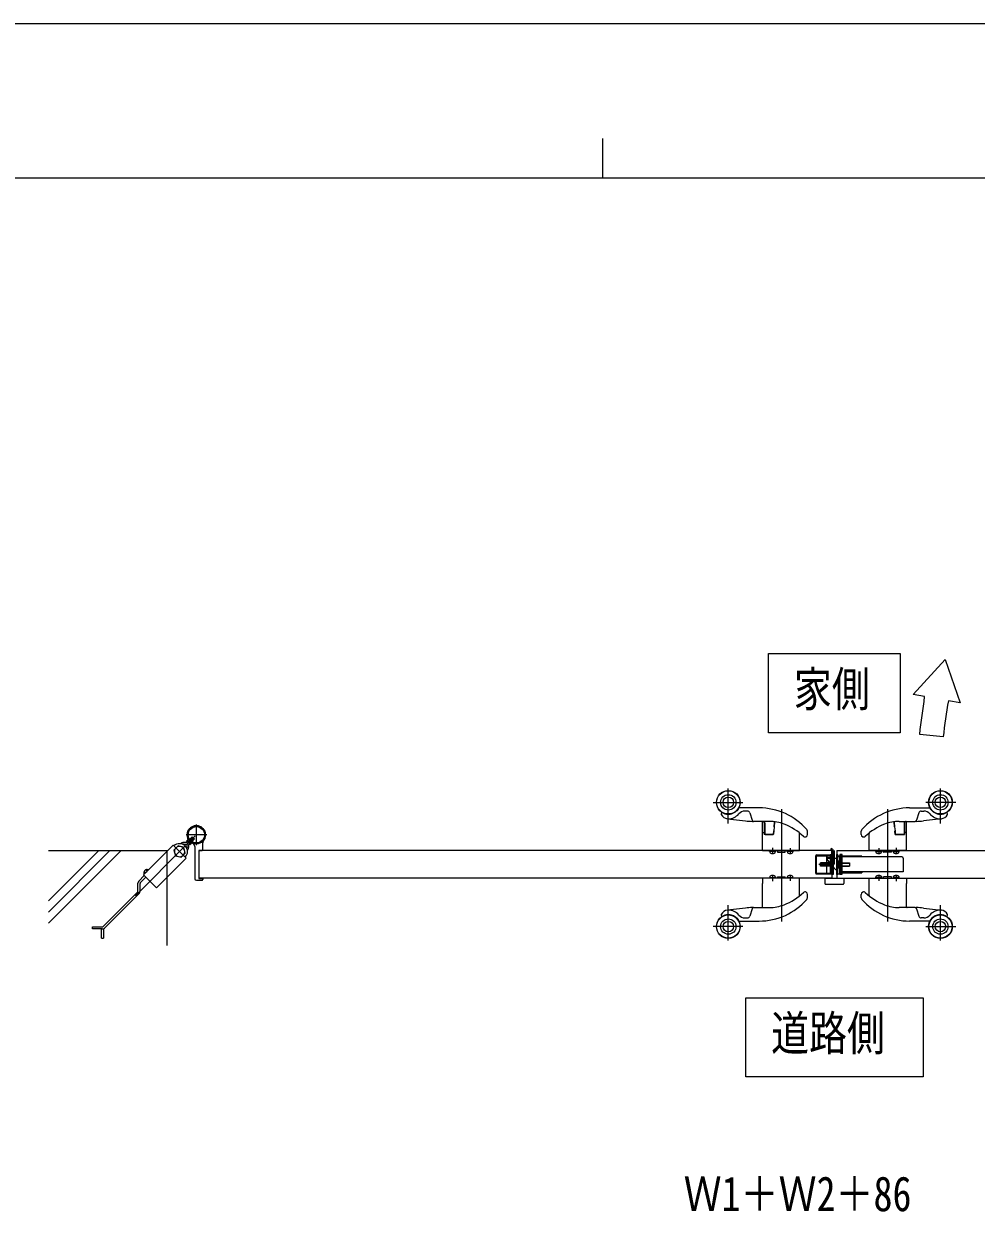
# Model space of a CAD drawing. Units: millimetres, scale not verified. Extents: x -4205 to 4205, y -2970 to 2970.
# Drawn here: x -736 to 467, y 1460 to 2970 of the extents above; entities that cross this region are included whole.
import ezdxf
from ezdxf.enums import TextEntityAlignment as Align

# ---------------------------------------------------------------- set-up
doc = ezdxf.new("R2010")
doc.units = ezdxf.units.MM
doc.header["$LTSCALE"] = 12
for name, color, linetype in [('0-2_USER1', 3, 'Continuous'), ('0-3_YKK_12', 2, 'Continuous'), ('0-4_YKK_A1', 4, 'Continuous'), ('0-5_YKK_D', 6, 'Continuous'), ('0-6_YKK_ZWAK', 7, 'Continuous')]:
    doc.layers.add(name, color=color, linetype=linetype)
doc.styles.add('ＭＳ ゴシック', font='')
doc.styles.get('ＭＳ ゴシック').set_extended_font_data('MS Gothic')

msp = doc.modelspace()

# ---------------------------------------------------------------- linework, layer by layer
at = {"layer": '0-2_USER1'}
for points in [[(204.82, 2074.08), (204.82, 2174.08), (371.22, 2174.08), (371.22, 2074.08)], [(176.02, 1639.08), (176.02, 1739.08), (400.02, 1739.08), (400.02, 1639.08)]]:
    msp.add_lwpolyline(points, close=True, dxfattribs=at)
at = {"layer": '0-3_YKK_12'}
for p, q in [((288.02, 1908), (288.02, 1925)), ((287.82, 1907.5), (268.3, 1907.5))]:
    msp.add_line(p, q, dxfattribs=at)
at = {"layer": '0-4_YKK_A1'}
for p, q in [((427.96, 2166.7), (387.74, 2122.18)), ((427.96, 2166.7), (446.83, 2111.76)), ((402.09, 2119.65), (387.74, 2122.18)), ((446.83, 2111.76), (432.06, 2114.37)), ((425.62, 2068.79), (395.79, 2071.96)), ((154.02, 1959.12), (154.02, 2003.6)), ((422.02, 1959.12), (422.02, 2003.6)), ((134.72, 1986), (172.32, 1986)), ((193.02, 1979), (168.16, 1979)), ((383.02, 1979), (407.88, 1979)), ((441.32, 1986), (403.72, 1986)), ((152.83, 1965.27), (175.56, 1962.54)), ((178.3, 1975), (174.93, 1975)), ((181.17, 1972.88), (184.09, 1963.41)), ((221.02, 1977.4), (221.02, 1835.54)), ((355.02, 1977.4), (355.02, 1835.54)), ((394.87, 1972.88), (391.95, 1963.41)), ((397.74, 1975), (401.11, 1975)), ((423.21, 1965.27), (400.48, 1962.54)), ((-517.98, 1932), (-517.98, 1958)), ((184.51, 1962), (185.98, 1962)), ((206.02, 1962), (185.98, 1962)), ((197.02, 1948), (197.02, 1961)), ((197.02, 1925), (197.02, 1948)), ((197.02, 1948), (199.52, 1948)), ((199.52, 1960.5), (199.52, 1948)), ((199.52, 1948), (199.52, 1945.3)), ((200.02, 1960), (200.02, 1958.23)), ((211.02, 1945.3), (211.43, 1950.01)), ((211.4, 1949.86), (211.06, 1945.96)), ((211.86, 1955.14), (211.4, 1949.86)), ((212.39, 1961.17), (211.86, 1955.14)), ((211.87, 1954.99), (212.4, 1961.06)), ((212.41, 1961.31), (212.42, 1961.31)), ((254.02, 1945.26), (254.02, 1949.65)), ((322.02, 1945.26), (322.02, 1949.65)), ((363.63, 1961.31), (363.62, 1961.31)), ((364.17, 1954.99), (363.64, 1961.06)), ((363.65, 1961.17), (364.18, 1955.14)), ((364.18, 1955.14), (364.64, 1949.86)), ((365.02, 1945.3), (364.61, 1950.01)), ((364.64, 1949.86), (364.98, 1945.96)), ((370.02, 1962), (390.06, 1962)), ((376.02, 1960), (376.02, 1958.23)), ((376.52, 1960.5), (376.52, 1948)), ((376.52, 1948), (376.52, 1945.3)), ((379.02, 1948), (376.52, 1948)), ((379.02, 1948), (379.02, 1961)), ((379.02, 1925), (379.02, 1948)), ((391.52, 1962), (390.06, 1962)), ((-530.63, 1935.18), (-534.22, 1935.18)), ((-534.22, 1933.18), (-530.38, 1933.18)), ((-504.98, 1945), (-530.98, 1945)), ((-530.63, 1935.18), (-529.21, 1936.6)), ((-529.8, 1928.76), (-529.8, 1932.6)), ((-529.53, 1933.45), (-519.47, 1943.51)), ((-529.39, 1933.59), (-524.73, 1938.25)), ((-528.23, 1938.99), (-527.95, 1939.27)), ((-527.8, 1932.35), (-526.38, 1933.77)), ((-527.8, 1932.35), (-527.8, 1928.76)), ((-526.3, 1938.58), (-527.06, 1937.82)), ((-526.82, 1933.33), (-526.11, 1932.63)), ((-526.7, 1939.11), (-523.28, 1942.53)), ((-522.82, 1942.06), (-526.3, 1938.58)), ((-526.11, 1932.63), (-525.2, 1933.54)), ((-524.4, 1936.68), (-525.16, 1935.92)), ((-520.92, 1940.16), (-524.4, 1936.68)), ((-523.99, 1934.75), (-523.71, 1935.03)), ((-520.46, 1939.7), (-523.87, 1936.29)), ((-523.28, 1942.53), (-520.46, 1939.7)), ((-509.98, 1925.8), (-509.98, 1934.84)), ((211.02, 1945.3), (199.52, 1945.3)), ((200.52, 1945.5), (210.56, 1945.5)), ((244.02, 1925), (244.02, 1946.81)), ((332.02, 1925), (332.02, 1946.81)), ((365.02, 1945.3), (376.52, 1945.3)), ((375.52, 1945.5), (365.48, 1945.5)), ((-704.98, 1925), (-554.98, 1925)), ((-641.41, 1925), (-704.98, 1861.43)), ((-627.27, 1925), (-704.98, 1847.29)), ((-613.13, 1925), (-704.98, 1833.15)), ((-532.48, 1930.5), (-595.07, 1867.91)), ((-554.98, 1805), (-554.98, 1925)), ((-546.26, 1930.86), (-547.4, 1931.99)), ((-541.14, 1931.04), (-546.44, 1925.73)), ((-546.44, 1925.73), (-544.5, 1918.48)), ((-545.91, 1930.5), (-532.48, 1917.07)), ((-544.5, 1918.48), (-537.25, 1916.54)), ((-533.89, 1929.09), (-541.14, 1931.04)), ((-537.25, 1916.54), (-531.94, 1921.84)), ((-531.94, 1921.84), (-533.89, 1929.09)), ((-519.98, 1930.06), (-519.98, 1889.5)), ((-514.98, 1925), (-514.98, 1890)), ((-514.68, 1925.3), (-510.48, 1925.3)), ((197.02, 1925), (244.02, 1925)), ((206.52, 1924), (206.62, 1922.88)), ((210.02, 1928.47), (210.02, 1920.43)), ((213.42, 1922.88), (213.52, 1924)), ((216.02, 1925), (216.02, 1923.3)), ((216.32, 1923), (225.72, 1923)), ((226.02, 1923.3), (226.02, 1925)), ((228.22, 1924), (228.22, 1925)), ((235.82, 1924), (228.22, 1924)), ((228.52, 1924), (228.62, 1922.88)), ((232.02, 1928.03), (232.02, 1920.43)), ((235.42, 1922.88), (235.52, 1924)), ((235.82, 1925), (235.82, 1924)), ((264.52, 1896.5), (264.52, 1918.5)), ((264.52, 1918.5), (285.02, 1918.5)), ((265.52, 1919.5), (284.02, 1919.5)), ((265.52, 1896.5), (265.52, 1918.5)), ((278.02, 1919), (278.02, 1896)), ((278.52, 1919.5), (282.52, 1919.5)), ((284.02, 1919.5), (282.52, 1919.5)), ((282.52, 1919.5), (284.02, 1919.5)), ((282.52, 1919.5), (282.52, 1895.5)), ((284.02, 1926), (284.02, 1927.5)), ((284.02, 1895.5), (284.02, 1919.5)), ((284.02, 1917.9), (284.02, 1919.5)), ((284.02, 1916.92), (284.02, 1917.9)), ((284.02, 1917.08), (284.02, 1895.5)), ((285.02, 1925), (285.02, 1890)), ((285.02, 1918), (285.02, 1925)), ((285.02, 1896.5), (285.02, 1918.5)), ((291.02, 1925), (291.02, 1890)), ((291.02, 1920), (292.52, 1920)), ((291.02, 1895), (291.02, 1920)), ((292.52, 1895), (292.52, 1920)), ((295.02, 1918), (292.52, 1918)), ((295.02, 1919.9), (295.02, 1895.1)), ((296.02, 1919.9), (295.02, 1919.9)), ((296.02, 1895.1), (296.02, 1919.9)), ((322.52, 1918), (298.02, 1918)), ((322.52, 1917), (322.52, 1918)), ((379.02, 1925), (332.02, 1925)), ((340.22, 1925), (340.22, 1924)), ((340.22, 1924), (347.82, 1924)), ((340.62, 1922.88), (340.52, 1924)), ((344.02, 1928.03), (344.02, 1920.43)), ((347.52, 1924), (347.42, 1922.88)), ((347.82, 1924), (347.82, 1925)), ((350.02, 1923.3), (350.02, 1925)), ((359.72, 1923), (350.32, 1923)), ((360.02, 1925), (360.02, 1923.3)), ((362.62, 1922.88), (362.52, 1924)), ((366.02, 1928.47), (366.02, 1920.43)), ((369.52, 1924), (369.42, 1922.88)), ((-530.99, 1915.58), (-532.12, 1916.72)), ((270.52, 1905.5), (270.52, 1909.5)), ((285.02, 1909.5), (270.52, 1909.5)), ((285.02, 1909.12), (270.52, 1909.12)), ((285.02, 1905.88), (270.52, 1905.88)), ((285.02, 1905.5), (270.52, 1905.5)), ((278.52, 1916.5), (285.02, 1916.5)), ((291.02, 1915), (279.52, 1915)), ((281.52, 1910.38), (286.02, 1905.13)), ((284.02, 1911), (285.02, 1911)), ((285.02, 1904), (284.02, 1904)), ((285.02, 1895), (285.02, 1916.5)), ((285.02, 1904.7), (285.02, 1910.3)), ((286.22, 1903.5), (285.02, 1904.7)), ((286.02, 1905.13), (289.36, 1901.22)), ((286.22, 1911.5), (286.22, 1903.5)), ((286.52, 1903.5), (286.22, 1903.5)), ((286.52, 1911.5), (286.52, 1903.5)), ((286.52, 1903.5), (286.52, 1911.5)), ((291.32, 1911.5), (291.02, 1911.5)), ((291.32, 1903.5), (291.02, 1903.5)), ((291.32, 1911.5), (291.32, 1903.5)), ((293.32, 1909.5), (291.32, 1911.5)), ((293.32, 1905.5), (291.32, 1903.5)), ((295.02, 1917), (292.52, 1917)), ((298.02, 1909.5), (293.32, 1909.5)), ((293.32, 1909.5), (293.32, 1905.5)), ((293.32, 1909.1), (298.02, 1909.1)), ((293.32, 1905.9), (298.02, 1905.9)), ((298.02, 1905.5), (293.32, 1905.5)), ((295.02, 1912.5), (294.12, 1912.5)), ((294.12, 1902.5), (294.12, 1912.5)), ((294.12, 1902.5), (295.02, 1902.5)), ((295.02, 1912.5), (295.02, 1917)), ((295.02, 1895.3), (295.02, 1902.5)), ((373.42, 1917), (298.02, 1917)), ((298.02, 1909.5), (307.02, 1909.5)), ((298.02, 1909.1), (307.02, 1909.1)), ((298.02, 1905.9), (307.02, 1905.9)), ((298.02, 1905.5), (307.02, 1905.5)), ((307.02, 1909.5), (307.02, 1905.5)), ((-590.61, 1886.51), (-583.74, 1893.38)), ((-588.6, 1884.85), (-581.9, 1891.54)), ((-584.23, 1898.11), (-582.4, 1897.48)), ((-583.81, 1895.57), (-584.08, 1896.03)), ((-582.75, 1896.63), (-583.81, 1895.57)), ((-579.92, 1899.46), (-582.75, 1896.63)), ((-582.4, 1897.48), (-581.15, 1897.86)), ((-581.4, 1900.94), (-580.77, 1899.11)), ((-580.77, 1899.11), (-581.15, 1897.86)), ((-579.92, 1899.46), (-578.86, 1900.52)), ((-578.86, 1900.52), (-579.32, 1900.79)), ((-517.98, 1887.5), (-510.98, 1887.5)), ((285.02, 1890), (-514.98, 1890)), ((-514.68, 1889.7), (-510.48, 1889.7)), ((-509.98, 1889.2), (-509.98, 1888.5)), ((197.02, 1890), (197.02, 1887)), ((244.02, 1890), (197.02, 1890)), ((197.02, 1887), (197.02, 1883.5)), ((206.22, 1890), (206.22, 1891)), ((206.22, 1891), (213.82, 1891)), ((206.62, 1892.12), (206.52, 1891)), ((210.02, 1894.57), (210.02, 1886.53)), ((213.52, 1891), (213.42, 1892.12)), ((213.82, 1891), (213.82, 1890)), ((216.02, 1890), (216.02, 1891.7)), ((216.32, 1892), (225.72, 1892)), ((226.02, 1890), (226.02, 1891.7)), ((228.62, 1892.12), (228.52, 1891)), ((232.02, 1894.57), (232.02, 1886.97)), ((235.52, 1891), (235.42, 1892.12)), ((244.02, 1868.19), (244.02, 1890)), ((264.52, 1896.5), (285.02, 1896.5)), ((265.52, 1895.5), (284.02, 1895.5)), ((276.02, 1890), (276.02, 1883.5)), ((276.02, 1890), (300.02, 1890)), ((282.52, 1895.5), (278.52, 1895.5)), ((282.52, 1895.5), (284.02, 1895.5)), ((282.52, 1895.5), (284.02, 1895.5)), ((292.52, 1895), (291.02, 1895)), ((291.02, 1890), (1091.02, 1890)), ((295.02, 1895.1), (296.02, 1895.1)), ((375.02, 1898), (298.02, 1898)), ((298.02, 1897), (322.52, 1897)), ((300.02, 1890), (300.02, 1883.5)), ((322.52, 1898), (322.52, 1897)), ((332.02, 1890), (379.02, 1890)), ((332.02, 1868.19), (332.02, 1890)), ((340.52, 1891), (340.62, 1892.12)), ((344.02, 1894.57), (344.02, 1886.97)), ((347.42, 1892.12), (347.52, 1891)), ((350.02, 1890), (350.02, 1891.7)), ((359.72, 1892), (350.32, 1892)), ((360.02, 1890), (360.02, 1891.7)), ((362.22, 1891), (362.22, 1890)), ((369.82, 1891), (362.22, 1891)), ((362.52, 1891), (362.62, 1892.12)), ((366.02, 1894.57), (366.02, 1886.53)), ((369.42, 1892.12), (369.52, 1891)), ((369.82, 1890), (369.82, 1891)), ((379.02, 1890), (379.02, 1887)), ((379.02, 1887), (379.02, 1883.5)), ((-635.64, 1829.18), (-592.37, 1872.45)), ((-591.79, 1873.86), (-591.79, 1883.68)), ((-589.19, 1873.61), (-589.19, 1883.43)), ((197.02, 1853.5), (197.02, 1883.5)), ((277.02, 1882.5), (299.02, 1882.5)), ((379.02, 1853.5), (379.02, 1883.5)), ((-633.98, 1827.17), (-590.36, 1870.78)), ((254.02, 1865.35), (254.02, 1869.74)), ((322.02, 1865.35), (322.02, 1869.74)), ((175.56, 1852.46), (152.83, 1849.73)), ((154.02, 1811.4), (154.02, 1855.88)), ((184.09, 1851.59), (181.17, 1842.12)), ((185.98, 1853), (184.51, 1853)), ((185.98, 1853), (206.02, 1853)), ((390.06, 1853), (370.02, 1853)), ((390.06, 1853), (391.52, 1853)), ((391.95, 1851.59), (394.87, 1842.12)), ((400.48, 1852.46), (423.21, 1849.73)), ((422.02, 1811.4), (422.02, 1855.88)), ((-649.29, 1828.59), (-637.05, 1828.59)), ((-649.29, 1825.99), (-649.29, 1828.59)), ((172.32, 1829), (134.72, 1829)), ((168.16, 1836), (193.02, 1836)), ((174.93, 1840), (178.3, 1840)), ((407.88, 1836), (383.02, 1836)), ((401.11, 1840), (397.74, 1840)), ((403.72, 1829), (441.32, 1829)), ((-636.8, 1825.99), (-649.29, 1825.99)), ((-637.75, 1814.45), (-637.75, 1825.99)), ((-637.75, 1814.45), (-635.15, 1814.45)), ((-635.15, 1826.35), (-635.15, 1814.45))]:
    msp.add_line(p, q, dxfattribs=at)
for points in [[(200.02, 1958.23), (200.02, 1948.8), (200.02, 1946)], [(376.02, 1958.23), (376.02, 1948.8), (376.02, 1946)], [(-529.65, 1936.16), (-530.35, 1936.87), (-529.44, 1937.78)], [(-527.53, 1938.28), (-528.59, 1939.34), (-529.31, 1938.08)], [(-529.26, 1936.69), (-527.21, 1937.4), (-525.97, 1937.02)], [(-523.87, 1936.29), (-524.7, 1935.45), (-527.53, 1938.28), (-526.7, 1939.11)], [(-526.29, 1933.72), (-525.58, 1935.77), (-525.97, 1937.02)], [(-524.7, 1935.45), (-523.64, 1934.39), (-524.9, 1933.67)], [(-547.4, 1931.99), (-554.98, 1924.4), (-584.87, 1894.51), (-568.47, 1878.11)], [(285.02, 1925), (-514.98, 1925), (-514.98, 1890)], [(213.82, 1925), (213.82, 1924), (206.22, 1924), (206.22, 1925)], [(285.02, 1916.5), (285.02, 1918), (278.52, 1918), (278.52, 1916.5)], [(286.52, 1925), (286.52, 1895), (285.02, 1895)], [(291.02, 1925), (1091.02, 1925), (1091.02, 1890)], [(297.02, 1895.1), (298.02, 1895.1), (298.02, 1919.9), (297.02, 1919.9), (296.02, 1919.9)], [(296.02, 1895.1), (297.02, 1895.1), (297.02, 1919.9)], [(362.22, 1925), (362.22, 1924), (369.82, 1924), (369.82, 1925)], [(-568.47, 1878.11), (-554.98, 1891.6), (-530.99, 1915.58)], [(279.02, 1914.5), (279.02, 1913.3), (281.52, 1910.38)], [(286.52, 1911.5), (286.22, 1911.5), (285.02, 1910.3)], [(375.02, 1915.4), (375.02, 1899.6), (375.02, 1898)], [(228.22, 1890), (228.22, 1891), (235.82, 1891), (235.82, 1890)], [(295.02, 1895.3), (293.82, 1895.3), (292.52, 1895.3)], [(347.82, 1890), (347.82, 1891), (340.22, 1891), (340.22, 1890)]]:
    msp.add_lwpolyline(points, dxfattribs=at)
for centre, radius in [((154.02, 1986), 15), ((154.02, 1986), 14.7), ((154.02, 1986), 9.71), ((154.02, 1986), 6.62), ((422.02, 1986), 15), ((422.02, 1986), 14.7), ((422.02, 1986), 9.71), ((422.02, 1986), 6.62), ((-517.98, 1945), 11.5), ((-517.98, 1945), 10.35), ((154.02, 1829), 15), ((154.02, 1829), 14.7), ((422.02, 1829), 15), ((422.02, 1829), 14.7), ((154.02, 1829), 9.71), ((154.02, 1829), 6.62), ((422.02, 1829), 9.71), ((422.02, 1829), 6.62)]:
    msp.add_circle(centre, radius, dxfattribs=at)
for centre, radius, start, end in [((-7599, 3151.55), 8067.36, 352.30953, 352.65116), ((1095.12, 1997.47), 673.28, 170.00114, 173.91932), ((154.02, 1986), 15, 242.67786, 328.99194), ((168.16, 1977.5), 1.5, 90.00099, 148.99194), ((193.02, 1899), 80, 41.1281, 89.99959), ((383.02, 1899), 80, 90.00041, 138.8719), ((407.88, 1977.5), 1.5, 31.00806, 89.99901), ((422.02, 1986), 15, 211.00806, 297.32214), ((146.45, 1971.34), 1.5, 62.67786, 207.00257), ((154.02, 1975.2), 10, 207.00257, 263.14008), ((154.02, 1986), 15, 261.17985, 278.82015), ((154.02, 1975.2), 10, 263.14008, 270), ((154.02, 1982.4), 17.2, 270, 320.22969), ((174.93, 1965), 10, 90, 140.22969), ((184.51, 2037), 75, 263.14008, 270), ((178.3, 1972), 3, 17.10292, 90), ((186, 1964), 2, 197.10292, 210), ((186, 1964), 2, 210, 270), ((390.04, 1964), 2, 270, 330), ((391.52, 2037), 75, 270, 276.85992), ((390.04, 1964), 2, 330, 342.89708), ((397.74, 1972), 3, 90, 162.89708), ((401.11, 1965), 10, 39.77031, 90), ((422.02, 1982.4), 17.2, 219.77031, 270), ((422.02, 1986), 15, 261.17985, 278.82015), ((422.02, 1975.2), 10, 270, 276.85992), ((422.02, 1975.2), 10, 276.85992, 332.99743), ((429.59, 1971.34), 1.5, 332.99743, 117.32214), ((-517.98, 1945), 11.5, 321.98772, 244.89722), ((198.02, 1961), 1, 90, 180), ((198.02, 1960.5), 1.5, 0, 90), ((197.02, 1960), 3, 0, 41.81031), ((206.02, 1912), 50, 68.13628, 89.99998), ((214.38, 1961), 2, 163.07655, 175), ((212.9, 1961.02), 0.5, 82.01427, 175), ((194.85, 1884.16), 80, 47.40829, 68.13629), ((243.02, 1946.81), 1, 0, 38.17852), ((251.02, 1949.65), 3, 0, 41.1286), ((325.02, 1949.65), 3, 138.8714, 180), ((381.19, 1884.16), 80, 111.86371, 132.59171), ((333.02, 1946.81), 1, 141.82148, 180), ((370.02, 1912), 50, 90.00002, 111.86372), ((363.14, 1961.02), 0.5, 5, 97.98573), ((361.66, 1961), 2, 5, 16.92345), ((379.02, 1960), 3, 138.18969, 180), ((378.02, 1960.5), 1.5, 90, 180), ((378.02, 1961), 1, 0, 90), ((-539.19, 1923.79), 10, 315, 135), ((-534.22, 1930.18), 5, 90, 135.40999), ((-534.22, 1930.18), 3, 90, 110.54093), ((-530.38, 1934.58), 1.4, 270, 315), ((-528.4, 1932.6), 1.4, 135, 180), ((-528.19, 1937.43), 1.3, 150, 210.9647), ((-521.59, 1941.39), 9, 210.9647, 239.0353), ((-525.55, 1934.79), 1.3, 239.0353, 300), ((-524.98, 1930.06), 5, 0.00002, 64.89722), ((-504.98, 1934.84), 5, 141.98772, 180), ((200.52, 1946), 0.5, 180, 270), ((210.56, 1946), 0.5, 270, 355), ((251.02, 1945.25), 3, 227.26797, 0.1403), ((325.02, 1945.25), 3, 179.8597, 312.73203), ((365.48, 1946), 0.5, 185, 270), ((375.52, 1946), 0.5, 270, 0), ((-539.19, 1923.79), 6.5, 84.54354, 275.45646), ((-539.19, 1923.79), 6.5, 275.45646, 84.54354), ((-532.8, 1928.76), 3, 339.45907, 0), ((-532.8, 1928.76), 5, 314.59001, 0), ((-514.68, 1925), 0.3, 90, 180), ((-510.48, 1925.8), 0.5, 270, 0), ((207.91, 1922.99), 1.3, 185, 254.11915), ((210.02, 1930.4), 9, 254.11915, 285.88085), ((212.13, 1922.99), 1.3, 285.88085, 355), ((216.32, 1923.3), 0.3, 180, 270), ((225.72, 1923.3), 0.3, 270, 0), ((229.91, 1922.99), 1.3, 185, 254.11915), ((232.02, 1930.4), 9, 254.11915, 285.88085), ((234.13, 1922.99), 1.3, 285.88085, 355), ((265.52, 1918.5), 1, 90, 180), ((278.52, 1919), 0.5, 90, 180), ((284.02, 1925), 2.5, 0, 90), ((284.02, 1925), 1, 0, 90), ((341.91, 1922.99), 1.3, 185, 254.11915), ((344.02, 1930.4), 9, 254.11915, 285.88085), ((346.13, 1922.99), 1.3, 285.88085, 355), ((350.32, 1923.3), 0.3, 180, 270), ((359.72, 1923.3), 0.3, 270, 0), ((363.91, 1922.99), 1.3, 185, 254.11915), ((366.02, 1930.4), 9, 254.11915, 285.88085), ((368.13, 1922.99), 1.3, 285.88085, 355), ((279.52, 1914.5), 0.5, 90, 180), ((373.42, 1915.4), 1.6, 0, 90), ((-582.09, 1897.18), 2.3, 171.88409, 210), ((-580.21, 1896.92), 4.2, 98.11591, 171.88409), ((-580.47, 1898.8), 2.3, 60, 98.11591), ((-517.98, 1889.5), 2, 180, 270), ((-514.68, 1890), 0.3, 180, 270), ((-510.98, 1888.5), 1, 270, 0), ((-510.48, 1889.2), 0.5, 0, 90), ((207.91, 1892.01), 1.3, 105.88085, 175), ((210.02, 1884.6), 9, 74.11915, 105.88085), ((212.13, 1892.01), 1.3, 5, 74.11915), ((216.32, 1891.7), 0.3, 90, 180), ((225.72, 1891.7), 0.3, 0, 90), ((229.91, 1892.01), 1.3, 105.88085, 175), ((232.02, 1884.6), 9, 74.11915, 105.88085), ((234.13, 1892.01), 1.3, 5, 74.11915), ((265.52, 1896.5), 1, 180, 270), ((278.52, 1896), 0.5, 180, 270), ((292.02, 1903.5), 3.5, 220.57456, 253.39845), ((341.91, 1892.01), 1.3, 105.88085, 175), ((344.02, 1884.6), 9, 74.11915, 105.88085), ((346.13, 1892.01), 1.3, 5, 74.11915), ((350.32, 1891.7), 0.3, 90, 180), ((359.72, 1891.7), 0.3, 0, 90), ((363.91, 1892.01), 1.3, 105.88085, 175), ((366.02, 1884.6), 9, 74.11915, 105.88085), ((368.13, 1892.01), 1.3, 5, 74.11915), ((-593.79, 1873.86), 2, 315, 0), ((-587.79, 1883.68), 4, 135, 180), ((-593.19, 1873.61), 4, 315, 0), ((-587.19, 1883.43), 2, 135, 180), ((194.85, 1930.84), 80, 291.86371, 312.59171), ((251.02, 1869.75), 3, 359.8597, 132.73203), ((277.02, 1883.5), 1, 180, 270), ((299.02, 1883.5), 1, 270, 360), ((325.02, 1869.75), 3, 47.26797, 180.1403), ((381.19, 1930.84), 80, 227.40829, 248.13629), ((193.02, 1916), 80, 270.00041, 318.8719), ((243.02, 1868.19), 1, 321.82148, 0), ((251.02, 1865.35), 3, 318.8714, 0), ((325.02, 1865.35), 3, 180, 221.1286), ((383.02, 1916), 80, 221.1281, 269.99959), ((333.02, 1868.19), 1, 180, 218.17852), ((146.45, 1843.66), 1.5, 152.99743, 297.32214), ((154.02, 1839.8), 10, 96.85992, 152.99743), ((154.02, 1829), 15, 31.00806, 117.32214), ((154.02, 1829), 15, 81.17985, 98.82015), ((154.02, 1839.8), 10, 90, 96.85992), ((154.02, 1832.6), 17.2, 39.77031, 90), ((174.93, 1850), 10, 219.77031, 270), ((184.51, 1778), 75, 90, 96.85992), ((178.3, 1843), 3, 270, 342.89708), ((186, 1851), 2, 150, 162.89708), ((186, 1851), 2, 90, 150), ((196.22, 1854), 1, 270, 323.55544), ((198.02, 1853.5), 1, 180, 185.39634), ((206.02, 1903), 50, 270.00002, 291.86372), ((370.02, 1903), 50, 248.13628, 269.99998), ((378.02, 1853.5), 1, 354.60366, 0), ((379.82, 1854), 1, 216.44456, 270), ((390.04, 1851), 2, 30, 90), ((391.52, 1778), 75, 83.14008, 90), ((390.04, 1851), 2, 17.10292, 30), ((397.74, 1843), 3, 197.10292, 270), ((401.11, 1850), 10, 270, 320.22969), ((422.02, 1832.6), 17.2, 90, 140.22969), ((422.02, 1829), 15, 62.67786, 148.99194), ((422.02, 1829), 15, 81.17985, 98.82015), ((422.02, 1839.8), 10, 83.14008, 90), ((422.02, 1839.8), 10, 27.00257, 83.14008), ((429.59, 1843.66), 1.5, 242.67786, 27.00257), ((-637.05, 1830.59), 2, 270, 315), ((-636.8, 1829.99), 4, 270, 315), ((168.16, 1837.5), 1.5, 211.00806, 269.99901), ((407.88, 1837.5), 1.5, 270.00099, 328.99194)]:
    msp.add_arc(centre, radius, start, end, dxfattribs=at)
at = {"layer": '0-6_YKK_ZWAK'}
for p, q in [((-4.98, 2825), (-4.98, 2775)), ((3895.02, 2775), (-3904.98, 2775))]:
    msp.add_line(p, q, dxfattribs=at)
msp.add_lwpolyline([(-4205, -2970), (4205, -2970), (4205, 2970), (-4205, 2970)], close=True, dxfattribs=at)

# ---------------------------------------------------------------- texts
at = {"layer": '0-2_USER1', "style": 'ＭＳ ゴシック', "width": 0.8}
for s, p in [('家側', (236.82, 2094.08)), ('道路側', (208.02, 1659.08))]:
    msp.add_text(s, height=43.99, dxfattribs=at).set_placement(p, align=Align.BOTTOM_LEFT)
at = {"layer": '0-5_YKK_D', "style": 'ＭＳ ゴシック', "width": 0.8}
msp.add_text('Ｗ1＋Ｗ2＋86', height=43.99, dxfattribs=at).set_placement((97.62, 1456.13), align=Align.BOTTOM_LEFT)

doc.saveas('drawing.dxf')
